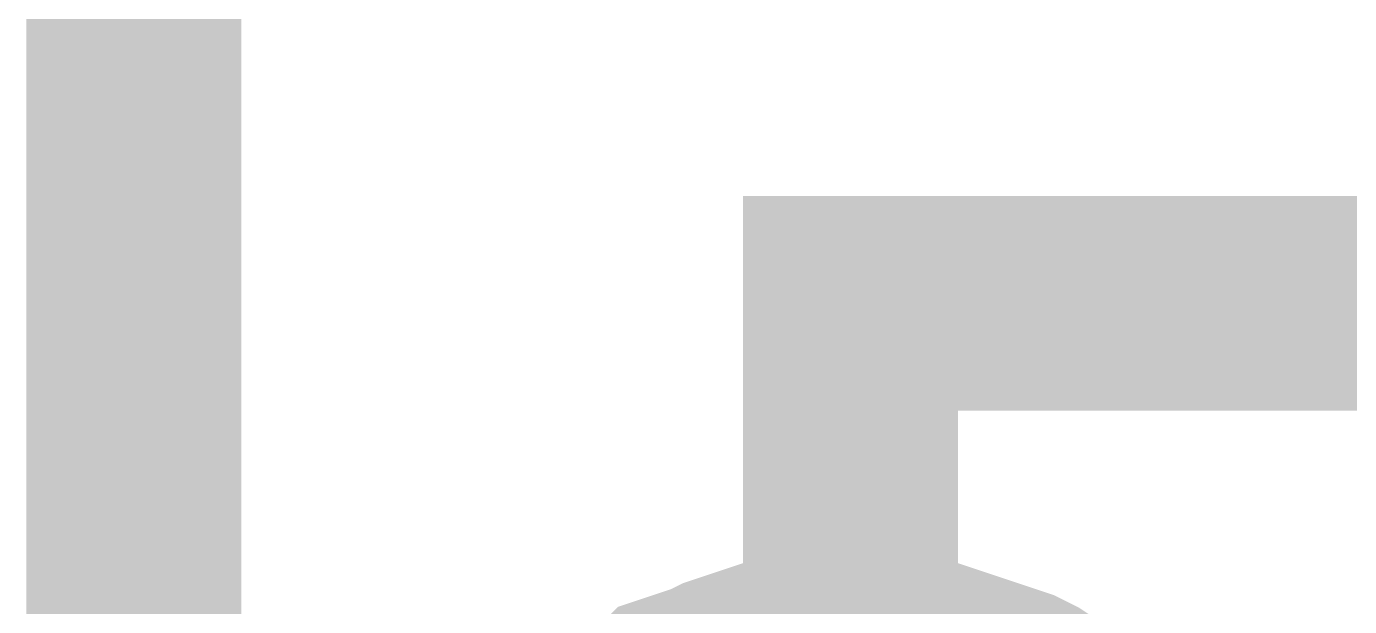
# Model space of a CAD drawing. Header units: inches. Extents: x 0 to 431, y 0 to 297.
# Drawn here: x 182.85 to 184.695, y 144.575 to 145.385 of the extents above; entities that cross this region are included whole.
import ezdxf

# ---------------------------------------------------------------- set-up
doc = ezdxf.new("R2010")
doc.units = ezdxf.units.IN
doc.layers.add('Sheet', color=255, linetype='Continuous')

msp = doc.modelspace()

# ---------------------------------------------------------------- linework, layer by layer
at = {"layer": 'Sheet'}
for points in [[(183.9991, 143.9986, 0.2997, 0.2997, 0), (182.9994, 143.9986, 0.2997, 0.2997, 0), (182.9994, 151.9972, 0.2997, 0.2997, 0), (182.9994, 161.9953, 0.2997, 0.2997, 0), (196.0047, 161.9953, 0.2997, 0.2997, 0)], [(193.0054, 125.9936, 0.2997, 0.2997, 0), (187.4185, 125.9936, 0.2997, 0.2997, 0), (187.4185, 129.9928, 0.2997, 0.2997, 0), (183.9991, 129.9928, 0.2997, 0.2997, 0), (183.9991, 139.9994, 0.2997, 0.2997, 0), (183.9991, 143.9986, 0.2997, 0.2997, 0), (183.9991, 144.9984, 0.2997, 0.2997, 0), (218.9994, 144.9984, 0.2997, 0.2997, 0)], [(183.7219, 144.4187, 0.2997, 0.2997, 0), (183.7387, 144.4271, 0.2997, 0.2997, 0), (183.7555, 144.4439, 0.2997, 0.2997, 0), (183.7807, 144.4523, 0.2997, 0.2997, 0), (183.8059, 144.4607, 0.2997, 0.2997, 0), (183.8227, 144.4691, 0.2997, 0.2997, 0), (183.8479, 144.4775, 0.2997, 0.2997, 0), (183.8731, 144.4859, 0.2997, 0.2997, 0), (183.8983, 144.4943, 0.2997, 0.2997, 0), (183.9235, 144.4943, 0.2997, 0.2997, 0), (183.9487, 144.5027, 0.2997, 0.2997, 0), (183.9739, 144.5027, 0.2997, 0.2997, 0), (183.9991, 144.5027, 0.2997, 0.2997, 0)], [(183.7219, 144.4187, 0.2997, 0.2997, 0), (183.7387, 144.4271, 0.2997, 0.2997, 0), (183.7555, 144.4439, 0.2997, 0.2997, 0), (183.7807, 144.4523, 0.2997, 0.2997, 0), (183.8059, 144.4607, 0.2997, 0.2997, 0), (183.8227, 144.4691, 0.2997, 0.2997, 0), (183.8479, 144.4775, 0.2997, 0.2997, 0), (183.8731, 144.4859, 0.2997, 0.2997, 0), (183.8983, 144.4943, 0.2997, 0.2997, 0), (183.9235, 144.4943, 0.2997, 0.2997, 0), (183.9487, 144.5027, 0.2997, 0.2997, 0), (183.9739, 144.5027, 0.2997, 0.2997, 0), (183.9991, 144.5027, 0.2997, 0.2997, 0)], [(183.7219, 144.4187, 0.2997, 0.2997, 0), (183.7387, 144.4271, 0.2997, 0.2997, 0), (183.7555, 144.4439, 0.2997, 0.2997, 0), (183.7807, 144.4523, 0.2997, 0.2997, 0), (183.8059, 144.4607, 0.2997, 0.2997, 0), (183.8227, 144.4691, 0.2997, 0.2997, 0), (183.8479, 144.4775, 0.2997, 0.2997, 0), (183.8731, 144.4859, 0.2997, 0.2997, 0), (183.8983, 144.4943, 0.2997, 0.2997, 0), (183.9235, 144.4943, 0.2997, 0.2997, 0), (183.9487, 144.5027, 0.2997, 0.2997, 0), (183.9739, 144.5027, 0.2997, 0.2997, 0), (183.9991, 144.5027, 0.2997, 0.2997, 0)], [(183.7219, 144.4187, 0.2997, 0.2997, 0), (183.7387, 144.4271, 0.2997, 0.2997, 0), (183.7555, 144.4439, 0.2997, 0.2997, 0), (183.7807, 144.4523, 0.2997, 0.2997, 0), (183.8059, 144.4607, 0.2997, 0.2997, 0), (183.8227, 144.4691, 0.2997, 0.2997, 0), (183.8479, 144.4775, 0.2997, 0.2997, 0), (183.8731, 144.4859, 0.2997, 0.2997, 0), (183.8983, 144.4943, 0.2997, 0.2997, 0), (183.9235, 144.4943, 0.2997, 0.2997, 0), (183.9487, 144.5027, 0.2997, 0.2997, 0), (183.9739, 144.5027, 0.2997, 0.2997, 0), (183.9991, 144.5027, 0.2997, 0.2997, 0)], [(183.9991, 144.5027, 0.2997, 0.2997, 0), (183.9991, 144.5027, 0.2997, 0.2997, 0)], [(183.9991, 144.5027, 0.2997, 0.2997, 0), (184.0243, 144.5027, 0.2997, 0.2997, 0), (184.0495, 144.5027, 0.2997, 0.2997, 0), (184.0748, 144.4943, 0.2997, 0.2997, 0), (184.1, 144.4943, 0.2997, 0.2997, 0), (184.1252, 144.4859, 0.2997, 0.2997, 0), (184.1504, 144.4775, 0.2997, 0.2997, 0), (184.1756, 144.4691, 0.2997, 0.2997, 0), (184.2008, 144.4607, 0.2997, 0.2997, 0), (184.226, 144.4523, 0.2997, 0.2997, 0), (184.2428, 144.4439, 0.2997, 0.2997, 0), (184.268, 144.4271, 0.2997, 0.2997, 0), (184.2848, 144.4187, 0.2997, 0.2997, 0)], [(183.9991, 144.5027, 0.2997, 0.2997, 0), (183.9991, 144.5027, 0.2997, 0.2997, 0)], [(183.9991, 144.5027, 0.2997, 0.2997, 0), (184.0243, 144.5027, 0.2997, 0.2997, 0), (184.0495, 144.5027, 0.2997, 0.2997, 0), (184.0748, 144.4943, 0.2997, 0.2997, 0), (184.1, 144.4943, 0.2997, 0.2997, 0), (184.1252, 144.4859, 0.2997, 0.2997, 0), (184.1504, 144.4775, 0.2997, 0.2997, 0), (184.1756, 144.4691, 0.2997, 0.2997, 0), (184.2008, 144.4607, 0.2997, 0.2997, 0), (184.226, 144.4523, 0.2997, 0.2997, 0), (184.2428, 144.4439, 0.2997, 0.2997, 0), (184.268, 144.4271, 0.2997, 0.2997, 0), (184.2848, 144.4187, 0.2997, 0.2997, 0)], [(183.9991, 144.5027, 0.2997, 0.2997, 0), (183.9991, 144.5027, 0.2997, 0.2997, 0)], [(183.9991, 144.5027, 0.2997, 0.2997, 0), (184.0243, 144.5027, 0.2997, 0.2997, 0), (184.0495, 144.5027, 0.2997, 0.2997, 0), (184.0748, 144.4943, 0.2997, 0.2997, 0), (184.1, 144.4943, 0.2997, 0.2997, 0), (184.1252, 144.4859, 0.2997, 0.2997, 0), (184.1504, 144.4775, 0.2997, 0.2997, 0), (184.1756, 144.4691, 0.2997, 0.2997, 0), (184.2008, 144.4607, 0.2997, 0.2997, 0), (184.226, 144.4523, 0.2997, 0.2997, 0), (184.2428, 144.4439, 0.2997, 0.2997, 0), (184.268, 144.4271, 0.2997, 0.2997, 0), (184.2848, 144.4187, 0.2997, 0.2997, 0)], [(183.9991, 144.5027, 0.2997, 0.2997, 0), (183.9991, 144.5027, 0.2997, 0.2997, 0)], [(183.9991, 144.5027, 0.2997, 0.2997, 0), (184.0243, 144.5027, 0.2997, 0.2997, 0), (184.0495, 144.5027, 0.2997, 0.2997, 0), (184.0748, 144.4943, 0.2997, 0.2997, 0), (184.1, 144.4943, 0.2997, 0.2997, 0), (184.1252, 144.4859, 0.2997, 0.2997, 0), (184.1504, 144.4775, 0.2997, 0.2997, 0), (184.1756, 144.4691, 0.2997, 0.2997, 0), (184.2008, 144.4607, 0.2997, 0.2997, 0), (184.226, 144.4523, 0.2997, 0.2997, 0), (184.2428, 144.4439, 0.2997, 0.2997, 0), (184.268, 144.4271, 0.2997, 0.2997, 0), (184.2848, 144.4187, 0.2997, 0.2997, 0)]]:
    msp.add_lwpolyline(points, format="xyseb", dxfattribs=at)

doc.saveas('drawing.dxf')
